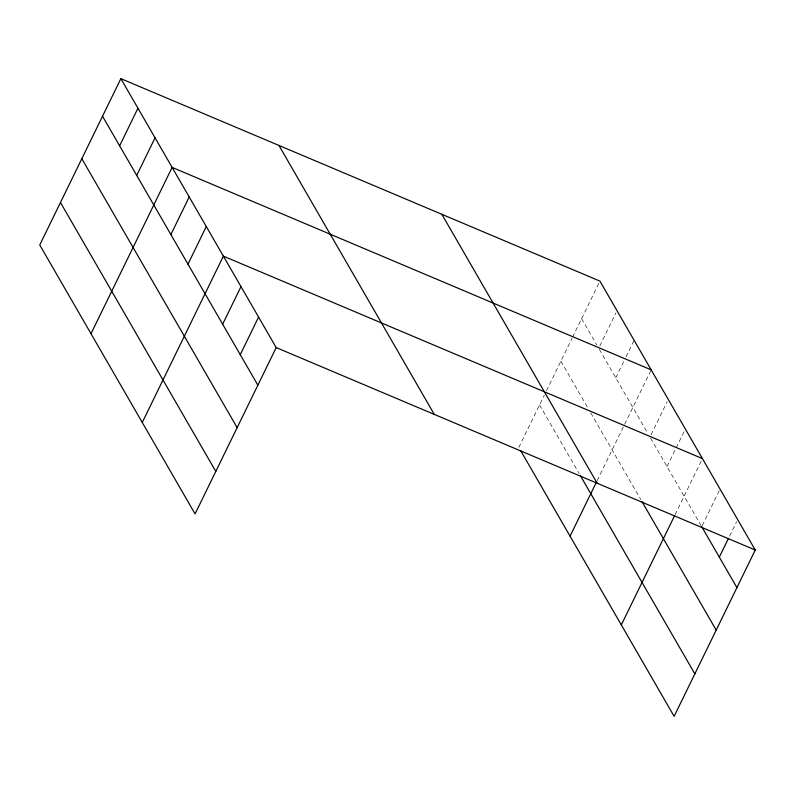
<?xml version="1.0" encoding="UTF-8"?>
<svg xmlns="http://www.w3.org/2000/svg" width="795" height="795" viewBox="0 0 795 795"><rect width="100%" height="100%" fill="white"/><g stroke="black" fill="none" stroke-linecap="round" stroke-linejoin="round"><path stroke-width="0.6" stroke-dasharray="3.98 2.98" d="M518.807 447.416L544.337 395.085M546.473 390.713L572.032 338.292M572.569 337.199L599.927 281.102M599.768 346.054L615.936 312.892M615.767 377.844L623.856 361.268M626.013 356.846L634.102 340.27M597.194 480.558L651.184 369.844M651.016 434.805L667.194 401.644M667.025 466.595L685.36 429.012M675.074 514.703L702.442 458.596M702.253 525.555L720.041 489.074M729.562 536.138L736.568 521.768M581.602 318.686L596.856 345.1M599.291 349.323L647.498 432.788M650.548 438.075L701.111 525.604M560.882 361.168L588.34 408.709M590.774 412.933L640.81 499.568M539.527 404.933L579.197 473.611"/><path stroke-width="1.19" d="M120.87 78.645L39.75 244.969L195.073 513.898L276.193 347.584L120.87 78.645L599.927 281.102L755.25 550.031L674.13 716.355L520.636 450.586M119.628 145.813L137.952 108.229M136.71 175.397L155.045 137.813M91.008 333.711L172.127 167.397L651.184 369.844M170.885 234.555L189.21 196.971M187.968 264.139L206.293 226.555M142.265 422.463L223.385 256.139L702.442 458.596M222.65 324.201L240.984 286.617M240.259 354.679L258.584 317.096M570.065 536.168L596.657 481.651M621.322 624.92L674.548 515.786M719.316 557.136L728.478 538.344M276.193 347.584L755.25 550.031M701.717 526.658L736.915 587.614M642.032 501.685L716.196 630.097M441.841 214.292L597.164 483.221M580.41 475.728L694.85 673.872M278.956 145.455L434.279 414.394M102.535 116.229L257.858 385.158M81.815 158.712L237.139 427.65M60.47 202.487L215.793 471.415"/></g></svg>
